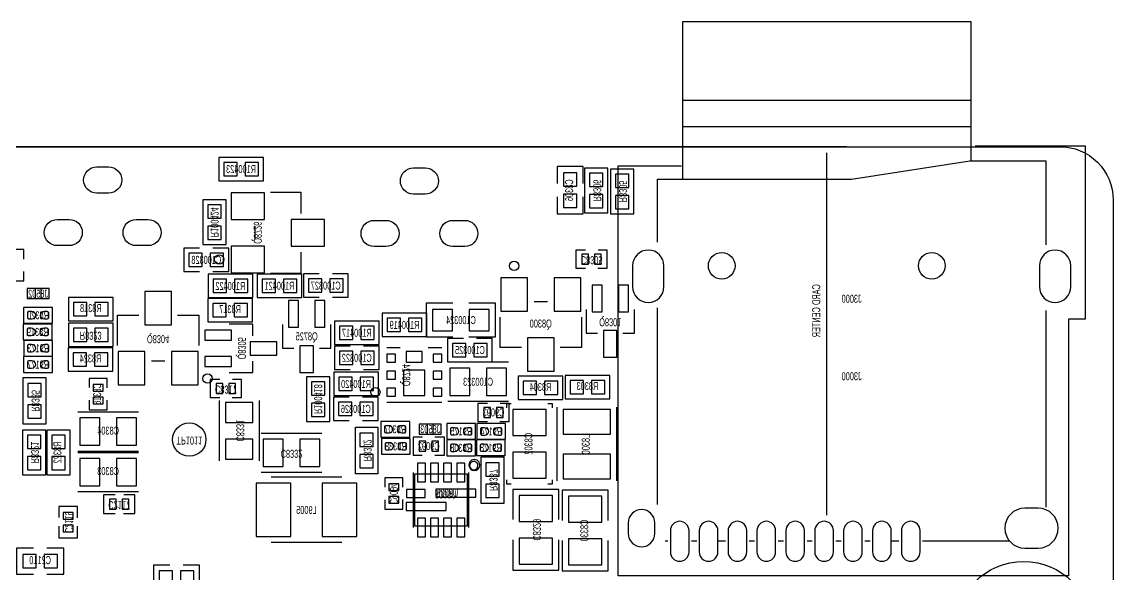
# Model space of a CAD drawing. Extents: x -3 to 113, y -19 to 74.
# Drawn here: x 71.02 to 112.59, y 53.25 to 74.3 of the extents above; entities that cross this region are included whole.
import ezdxf
from ezdxf.enums import TextEntityAlignment as Align

# ---------------------------------------------------------------- set-up
doc = ezdxf.new("R2010")
doc.units = 0
for name, color, linetype in [('BG_OUTLINE', 7, 'CONTINUOUS'), ('PG_ASSEMBLY_BOTTOM', 254, 'CONTINUOUS'), ('PG_SILKSCREEN_BOTTOM', 254, 'CONTINUOUS'), ('PIN_BOTTOM', 12, 'CONTINUOUS'), ('RD_ASSEMBLY_BOTTOM', 40, 'CONTINUOUS'), ('RD_SILKSCREEN_BOTTOM', 254, 'CONTINUOUS')]:
    doc.layers.add(name, color=color, linetype=linetype)

msp = doc.modelspace()

# ---------------------------------------------------------------- linework, layer by layer
at = {"layer": 'BG_OUTLINE'}
msp.add_lwpolyline([(-2.54, 28.507944), (-2.54, 67.507866, -0.414214), (-0.508, 69.539866), (110.555786, 69.539866, -0.414214), (112.587786, 67.507866), (112.587786, -11.684, -0.414214), (110.555786, -13.716), (-0.508, -13.716, -0.414214), (-2.54, -11.684), (-2.54, 28.507944)], format="xyb", dxfattribs=at)
msp.add_lwpolyline([(102.427786, 69.539866), (-0.508, 69.539866)], dxfattribs=at)
at = {"layer": 'PG_ASSEMBLY_BOTTOM'}
for points in [[(107.175554, 71.299324), (107.175554, 74.299064), (96.177354, 74.299064), (96.177354, 71.299324)], [(107.175554, 70.301104), (107.175554, 71.299324), (96.177354, 71.299324), (96.177354, 70.301104)], [(107.175554, 69.000624), (107.175554, 70.301104), (96.177354, 70.301104), (96.177354, 68.299584)], [(107.325414, 69.572124), (111.516414, 69.572124), (111.516414, 62.968124), (110.881414, 62.968124), (110.881414, 53.189124), (93.736414, 53.189124), (93.736414, 68.810124), (96.149414, 68.810124)], [(80.220058, 68.242688), (80.220058, 69.131688), (78.518258, 69.131688), (78.518258, 68.242688), (80.220058, 68.242688)], [(101.676454, 55.500524), (101.676454, 69.300344)], [(92.397834, 68.134738), (92.397834, 68.782438), (91.407234, 68.782438), (91.407234, 68.134738)], [(92.453968, 67.016376), (93.342968, 67.016376), (93.342968, 68.718176), (92.453968, 68.718176), (92.453968, 67.016376)], [(93.435932, 66.98488), (94.324932, 66.98488), (94.324932, 68.68668), (93.435932, 68.68668), (93.435932, 66.98488)], [(77.917802, 65.807082), (78.806802, 65.807082), (78.806802, 67.508882), (77.917802, 67.508882), (77.917802, 65.807082)], [(91.407234, 67.630548), (91.407234, 66.979038), (92.397834, 66.979038), (92.397834, 67.626738)], [(71.096378, 65.615312), (70.410578, 65.615312)], [(71.096378, 65.257172), (71.096378, 65.615312)], [(77.79131, 65.6717), (77.19441, 65.6717), (77.19441, 64.7827), (77.79131, 64.7827)], [(78.2955, 64.7827), (78.89621, 64.7827), (78.89621, 65.6717), (78.29931, 65.6717)], [(92.125038, 65.594738), (92.125038, 64.908938)], [(92.49029, 65.594738), (92.125038, 65.594738)], [(93.318838, 65.594738), (92.971366, 65.594738)], [(93.318838, 64.908938), (93.318838, 65.594738)], [(92.125038, 64.908938), (92.49156, 64.908938)], [(92.960698, 64.908938), (93.318838, 64.908938)], [(71.096378, 64.421512), (71.096378, 64.788034)], [(78.109318, 64.675004), (78.109318, 63.786004), (79.811118, 63.786004), (79.811118, 64.675004), (78.109318, 64.675004)], [(81.681574, 63.796418), (81.681574, 64.685418), (79.979774, 64.685418), (79.979774, 63.796418), (81.681574, 63.796418)], [(82.343752, 64.690498), (81.743042, 64.690498), (81.743042, 63.801498), (82.339942, 63.801498)], [(82.847942, 63.801498), (83.444842, 63.801498), (83.444842, 64.690498), (82.847942, 64.690498)], [(70.410578, 64.421512), (71.096378, 64.421512)], [(74.497692, 62.906148), (74.497692, 63.795148), (72.795892, 63.795148), (72.795892, 62.906148), (74.497692, 62.906148)], [(79.800958, 62.86627), (79.800958, 63.75527), (78.099158, 63.75527), (78.099158, 62.86627), (79.800958, 62.86627)], [(71.084948, 63.415672), (71.084948, 62.815724)], [(72.184768, 63.415672), (71.084948, 63.415672)], [(72.184768, 62.815724), (72.184768, 63.415672)], [(87.438738, 62.27826), (86.435438, 62.27826), (86.435438, 63.583312), (87.438738, 63.583312)], [(88.048338, 63.583312), (89.051638, 63.583312), (89.051638, 62.27826)], [(71.071994, 62.781688), (71.071994, 62.18174)], [(72.171814, 62.781688), (71.071994, 62.781688)], [(71.084948, 62.815724), (72.184768, 62.815724)], [(72.171814, 62.18174), (72.171814, 62.781688)], [(72.790812, 62.81547), (72.790812, 61.92647), (74.492612, 61.92647), (74.492612, 62.81547), (72.790812, 62.81547)], [(84.627212, 62.003432), (84.627212, 62.892432), (82.925412, 62.892432), (82.925412, 62.003432), (84.627212, 62.003432)], [(71.071994, 62.18174), (72.171814, 62.18174)], [(71.087742, 62.159388), (71.087742, 61.55944)], [(72.187562, 62.159388), (71.087742, 62.159388)], [(72.187562, 61.55944), (72.187562, 62.159388)], [(87.836248, 62.233302), (87.235538, 62.233302), (87.235538, 61.344302), (87.832438, 61.344302)], [(89.049606, 62.27826), (88.048338, 62.27826)], [(88.340438, 61.344302), (88.937338, 61.344302), (88.937338, 62.233302), (88.340438, 62.233302)], [(71.08698, 61.537088), (71.08698, 60.93714)], [(72.1868, 61.537088), (71.08698, 61.537088)], [(71.087742, 61.55944), (72.187562, 61.55944)], [(72.1868, 60.93714), (72.1868, 61.537088)], [(74.485754, 60.988194), (74.485754, 61.877194), (72.783954, 61.877194), (72.783954, 60.988194), (74.485754, 60.988194)], [(83.522058, 61.937646), (82.925158, 61.937646), (82.925158, 61.048646), (83.522058, 61.048646)], [(84.026248, 61.048646), (84.626958, 61.048646), (84.626958, 61.937646), (84.030058, 61.937646)], [(87.242904, 61.335412), (89.55024, 61.335412)], [(71.074788, 58.96229), (71.074788, 60.74029), (71.929752, 60.74029), (71.929752, 58.96229), (71.074788, 58.96229)], [(71.08698, 60.93714), (72.1868, 60.93714)], [(74.266298, 60.710318), (73.580498, 60.710318)], [(73.580498, 60.710318), (73.580498, 60.362846)], [(74.266298, 60.352178), (74.266298, 60.710318)], [(81.861406, 59.066684), (82.750406, 59.066684), (82.750406, 60.768484), (81.861406, 60.768484), (81.861406, 59.066684)], [(84.599526, 60.052966), (84.599526, 60.941966), (82.897726, 60.941966), (82.897726, 60.052966), (84.599526, 60.052966)], [(91.62542, 59.899804), (91.62542, 60.788804), (89.92362, 60.788804), (89.92362, 59.899804), (91.62542, 59.899804)], [(93.412818, 59.935872), (93.412818, 60.824872), (91.711018, 60.824872), (91.711018, 59.935872), (93.412818, 59.935872)], [(78.191614, 60.665868), (78.191614, 59.980068)], [(78.556866, 60.665868), (78.191614, 60.665868)], [(79.385414, 60.665868), (79.037942, 60.665868)], [(79.385414, 59.980068), (79.385414, 60.665868)], [(73.580498, 59.88177), (73.580498, 59.516518)], [(74.266298, 59.516518), (74.266298, 59.88304)], [(78.191614, 59.980068), (78.558136, 59.980068)], [(78.546706, 57.561734), (78.546706, 59.86907)], [(79.027274, 59.980068), (79.385414, 59.980068)], [(80.053942, 59.86907), (80.053942, 57.561734)], [(83.489292, 59.992006), (82.888582, 59.992006), (82.888582, 59.103006), (83.485482, 59.103006)], [(83.993482, 59.103006), (84.590382, 59.103006), (84.590382, 59.992006), (83.993482, 59.992006)], [(73.580498, 59.516518), (74.266298, 59.516518)], [(89.55024, 59.828176), (87.242904, 59.828176)], [(88.387174, 59.755024), (88.387174, 59.069224)], [(88.752426, 59.755024), (88.387174, 59.755024)], [(89.580974, 59.755024), (89.233502, 59.755024)], [(89.580974, 59.069224), (89.580974, 59.755024)], [(73.151492, 59.433206), (75.458828, 59.433206)], [(84.692236, 59.069224), (84.692236, 58.469276)], [(85.792056, 59.069224), (84.692236, 59.069224)], [(85.792056, 58.469276), (85.792056, 59.069224)], [(88.387174, 59.069224), (88.753696, 59.069224)], [(89.222834, 59.069224), (89.580974, 59.069224)], [(71.927974, 58.73369), (71.038974, 58.73369), (71.038974, 57.03189), (71.927974, 57.03189), (71.927974, 58.73369)], [(72.857614, 58.737246), (71.968614, 58.737246), (71.968614, 57.035446), (72.857614, 57.035446), (72.857614, 58.737246)], [(80.13573, 58.626248), (82.443066, 58.626248)], [(83.72348, 57.076848), (83.72348, 58.854848), (84.578444, 58.854848), (84.578444, 57.076848), (83.72348, 57.076848)], [(87.203026, 58.990992), (87.203026, 58.391044)], [(88.302846, 58.990992), (87.203026, 58.990992)], [(88.302846, 58.391044), (88.302846, 58.990992)], [(88.34501, 58.98642), (88.34501, 58.386472)], [(89.44483, 58.98642), (88.34501, 58.98642)], [(89.44483, 58.386472), (89.44483, 58.98642)], [(84.692236, 58.469276), (85.792056, 58.469276)], [(84.714334, 58.42127), (84.714334, 57.821322)], [(85.814154, 58.42127), (84.714334, 58.42127)], [(85.814154, 57.821322), (85.814154, 58.42127)], [(85.921596, 58.469784), (85.921596, 57.783984)], [(86.279736, 58.469784), (85.921596, 58.469784)], [(87.115396, 58.469784), (86.748874, 58.469784)], [(87.115396, 57.783984), (87.115396, 58.469784)], [(87.203026, 58.391044), (88.302846, 58.391044)], [(87.203026, 58.362088), (87.203026, 57.76214)], [(88.302846, 58.362088), (87.203026, 58.362088)], [(88.302846, 57.76214), (88.302846, 58.362088)], [(88.331294, 58.366406), (88.331294, 57.766458)], [(89.431114, 58.366406), (88.331294, 58.366406)], [(88.34501, 58.386472), (89.44483, 58.386472)], [(89.431114, 57.766458), (89.431114, 58.366406)], [(75.458828, 57.92597), (73.151492, 57.92597)], [(73.151492, 57.890664), (75.458828, 57.890664)], [(84.714334, 57.821322), (85.814154, 57.821322)], [(85.921596, 57.783984), (86.269068, 57.783984)], [(86.750144, 57.783984), (87.115396, 57.783984)], [(87.203026, 57.76214), (88.302846, 57.76214)], [(88.331294, 57.766458), (89.431114, 57.766458)], [(88.519254, 55.941976), (88.519254, 57.719976), (89.374218, 57.719976), (89.374218, 55.941976), (88.519254, 55.941976)], [(82.443066, 57.119012), (80.13573, 57.119012)], [(85.984588, 57.07126), (87.984584, 57.07126)], [(85.984588, 55.071264), (85.984588, 57.07126)], [(87.984584, 57.07126), (87.984584, 55.071264)], [(85.52942, 56.91505), (84.84362, 56.91505)], [(84.84362, 56.91505), (84.84362, 56.567578)], [(85.52942, 56.55691), (85.52942, 56.91505)], [(75.458828, 56.383428), (73.151492, 56.383428)], [(74.128884, 56.267096), (74.128884, 55.5625)], [(74.570336, 56.267096), (74.128884, 56.267096)], [(75.322684, 56.267096), (74.899012, 56.267096)], [(75.322684, 55.5625), (75.322684, 56.267096)], [(91.47683, 56.47817), (89.722198, 56.47817)], [(89.722198, 56.47817), (89.722198, 55.32501)], [(91.47683, 55.32501), (91.47683, 56.47817)], [(93.356176, 56.449214), (91.601544, 56.449214)], [(91.601544, 56.449214), (91.601544, 55.296054)], [(93.356176, 55.296054), (93.356176, 56.449214)], [(73.13549, 55.824628), (72.430894, 55.824628)], [(72.430894, 55.824628), (72.430894, 55.400956)], [(73.13549, 55.390288), (73.13549, 55.824628)], [(84.84362, 56.086502), (84.84362, 55.72125)], [(84.84362, 55.72125), (85.52942, 55.72125)], [(85.52942, 55.72125), (85.52942, 56.087772)], [(74.128884, 55.5625), (74.571606, 55.5625)], [(74.888344, 55.5625), (75.322684, 55.5625)], [(72.430894, 55.07228), (72.430894, 54.630828)], [(73.13549, 54.630828), (73.13549, 55.07355)], [(87.984584, 55.071264), (85.984588, 55.071264)], [(72.430894, 54.630828), (73.13549, 54.630828)], [(89.722198, 54.55793), (89.722198, 53.40477)], [(91.47683, 53.40477), (91.47683, 54.55793)], [(91.601544, 54.528974), (91.601544, 53.375814)], [(93.356176, 53.375814), (93.356176, 54.528974)], [(71.461376, 54.239414), (70.813676, 54.239414), (70.813676, 53.248814), (71.461376, 53.248814)], [(71.965566, 53.248814), (72.617076, 53.248814), (72.617076, 54.239414), (71.969376, 54.239414)], [(76.654914, 53.595778), (76.028804, 53.595778), (76.028804, 52.655978), (76.651104, 52.655978)], [(77.159104, 52.655978), (77.781404, 52.655978), (77.781404, 53.595778), (77.159104, 53.595778)], [(89.722198, 53.40477), (91.47683, 53.40477)], [(91.601544, 53.375814), (93.356176, 53.375814)]]:
    msp.add_lwpolyline(points, dxfattribs=at)
msp.add_lwpolyline([(88.462104, 57.406794, 1.000058), (88.048084, 57.406794, 0.999942), (88.462104, 57.406794)], format="xyb", dxfattribs=at)
at = {"layer": 'PG_SILKSCREEN_BOTTOM'}
for points in [[(95.227394, 65.899284), (95.227394, 68.299584), (102.626414, 68.299584), (107.127294, 69.000624), (110.025434, 69.000624)], [(110.025434, 69.000624), (110.025434, 65.800224)], [(80.49514, 67.809364), (81.64957, 67.809364), (81.64957, 66.996056)], [(79.89951, 66.005456), (79.89951, 66.513456)], [(81.64957, 65.522856), (81.64957, 64.709548), (80.49514, 64.709548)], [(90.529664, 63.63589), (91.037664, 63.63589)], [(86.44509, 62.30493), (86.44509, 63.19393), (84.74329, 63.19393), (84.74329, 62.30493), (86.44509, 62.30493)], [(92.512388, 63.335916), (92.512388, 62.43574), (92.949014, 62.43574)], [(94.35084, 62.43574), (94.35084, 63.335916)], [(95.227394, 55.899304), (95.227394, 63.399924)], [(110.025434, 63.300864), (110.025434, 55.800244)], [(74.656696, 61.962538), (74.656696, 63.116968), (75.470004, 63.116968)], [(76.943204, 63.116968), (77.756512, 63.116968), (77.756512, 61.962538)], [(79.81442, 62.773306), (78.914244, 62.773306)], [(79.81442, 62.33668), (79.81442, 62.773306)], [(90.047064, 61.88583), (89.233756, 61.88583), (89.233756, 63.04026)], [(92.333572, 63.04026), (92.333572, 61.88583), (91.520264, 61.88583)], [(80.948022, 62.76086), (80.948022, 61.860684), (81.384648, 61.860684)], [(82.786474, 61.860684), (82.786474, 62.76086)], [(93.914214, 62.43574), (94.35084, 62.43574)], [(82.349848, 61.860684), (82.786474, 61.860684)], [(84.915248, 61.88456), (85.431884, 61.88456)], [(86.498684, 61.88456), (87.01532, 61.88456)], [(76.460604, 61.366908), (75.952604, 61.366908)], [(78.914244, 60.934854), (79.81442, 60.934854), (79.81442, 61.37148)], [(87.01532, 59.784488), (84.915248, 59.784488)], [(89.491566, 59.755024), (89.656666, 59.755024)], [(89.491566, 59.589924), (89.491566, 59.755024)], [(91.053666, 59.755024), (91.218766, 59.755024)], [(91.218766, 59.755024), (91.218766, 59.589924)], [(91.407234, 56.800242), (91.407234, 59.60999)], [(93.667834, 59.60999), (93.667834, 56.800242)], [(85.936582, 55.028338), (85.936582, 57.12841)], [(88.036654, 57.12841), (88.036654, 55.028338)], [(83.208876, 56.939942), (80.508856, 56.939942)], [(89.491566, 56.681624), (89.491566, 56.846724)], [(89.656666, 56.681624), (89.491566, 56.681624)], [(91.218766, 56.681624), (91.053666, 56.681624)], [(91.218766, 56.846724), (91.218766, 56.681624)], [(95.626174, 54.499764), (95.527114, 54.499764)], [(96.725994, 54.499764), (96.525334, 54.499764)], [(97.825814, 54.499764), (97.526094, 54.499764)], [(98.925634, 54.499764), (98.727514, 54.499764)], [(100.025454, 54.499764), (99.827334, 54.499764)], [(101.125274, 54.499764), (100.927154, 54.499764)], [(102.225094, 54.499764), (102.026974, 54.499764)], [(103.327454, 54.499764), (103.126794, 54.499764)], [(104.427274, 54.499764), (104.127554, 54.499764)], [(108.625894, 54.499764), (105.326434, 54.499764)], [(83.208876, 54.450742), (80.508856, 54.450742)]]:
    msp.add_lwpolyline(points, dxfattribs=at)
for points in [[(78.71714, 65.243456, -1), (78.36154, 65.243456, -1), (78.71714, 65.243456)], [(89.945464, 64.99606, -1), (89.589864, 64.99606, -1), (89.945464, 64.99606)], [(78.2701, 60.701682, -1), (77.9145, 60.701682, -1), (78.2701, 60.701682)], [(84.660994, 60.184538, -1), (84.305394, 60.184538, -1), (84.660994, 60.184538)], [(88.391238, 57.383426, 1.000376), (88.071706, 57.383426, 0.999625), (88.391238, 57.383426)]]:
    msp.add_lwpolyline(points, format="xyb", dxfattribs=at)
at = {"layer": 'PIN_BOTTOM'}
for points in [[(73.87209, 68.768341), (74.322178, 68.768341, -1), (74.322178, 67.768343), (73.87209, 67.768343, -1)], [(85.93709, 68.732781), (86.387178, 68.732781, -1), (86.387178, 67.732783), (85.93709, 67.732783, -1)], [(72.371966, 66.768345), (72.822054, 66.768345, -1), (72.822054, 65.768347), (72.371966, 65.768347, -1)], [(75.372214, 66.768345), (75.822302, 66.768345, -1), (75.822302, 65.768347), (75.372214, 65.768347, -1)], [(84.436966, 66.732785), (84.887054, 66.732785, -1), (84.887054, 65.732787), (84.436966, 65.732787, -1)], [(87.437214, 66.732785), (87.887302, 66.732785, -1), (87.887302, 65.732787), (87.437214, 65.732787, -1)], [(95.476822, 64.198754), (95.476822, 64.998854, 1), (94.276926, 64.998854), (94.276926, 64.198754, 1)], [(110.975902, 64.198754), (110.975902, 64.998854, 1), (109.776006, 64.998854), (109.776006, 64.198754, 1)], [(71.384668, 62.965584), (71.283068, 62.965584, -0.375524), (71.24065, 63.014098), (71.24065, 63.229998, -0.365699), (71.283068, 63.265812), (71.384668, 63.265812, -0.999521)], [(71.885048, 63.265812), (71.986648, 63.265812, -0.375524), (72.029066, 63.217298), (72.029066, 63.001398, -0.365699), (71.986648, 62.965584), (71.885048, 62.965584, -0.999521)], [(71.371714, 62.3316), (71.270114, 62.3316, -0.375524), (71.227696, 62.380114), (71.227696, 62.596014, -0.365699), (71.270114, 62.631828), (71.371714, 62.631828, -0.999521)], [(71.872094, 62.631828), (71.973694, 62.631828, -0.375524), (72.016112, 62.583314), (72.016112, 62.367414, -0.365699), (71.973694, 62.3316), (71.872094, 62.3316, -0.999521)], [(71.387462, 61.7093), (71.285862, 61.7093, -0.375524), (71.243444, 61.757814), (71.243444, 61.973714, -0.365699), (71.285862, 62.009528), (71.387462, 62.009528, -0.999521)], [(71.887842, 62.009528), (71.989442, 62.009528, -0.375524), (72.03186, 61.961014), (72.03186, 61.745114, -0.365699), (71.989442, 61.7093), (71.887842, 61.7093, -0.999521)], [(71.3867, 61.087), (71.2851, 61.087, -0.375524), (71.242682, 61.135514), (71.242682, 61.351414, -0.365699), (71.2851, 61.387228), (71.3867, 61.387228, -0.999521)], [(71.88708, 61.387228), (71.98868, 61.387228, -0.375524), (72.031098, 61.338714), (72.031098, 61.122814, -0.365699), (71.98868, 61.087), (71.88708, 61.087, -0.999521)], [(84.991956, 58.619136), (84.890356, 58.619136, -0.375524), (84.847938, 58.66765), (84.847938, 58.88355, -0.365699), (84.890356, 58.919364), (84.991956, 58.919364, -0.999521)], [(85.492336, 58.919364), (85.593936, 58.919364, -0.375524), (85.636354, 58.87085), (85.636354, 58.65495, -0.365699), (85.593936, 58.619136), (85.492336, 58.619136, -0.999521)], [(87.502746, 58.540904), (87.401146, 58.540904, -0.375524), (87.358728, 58.589418), (87.358728, 58.805318, -0.365699), (87.401146, 58.841132), (87.502746, 58.841132, -0.999521)], [(88.003126, 58.841132), (88.104726, 58.841132, -0.375524), (88.147144, 58.792618), (88.147144, 58.576718, -0.365699), (88.104726, 58.540904), (88.003126, 58.540904, -0.999521)], [(88.64473, 58.536332), (88.54313, 58.536332, -0.375524), (88.500712, 58.584846), (88.500712, 58.800746, -0.365699), (88.54313, 58.83656), (88.64473, 58.83656, -0.999521)], [(89.14511, 58.83656), (89.24671, 58.83656, -0.375524), (89.289128, 58.788046), (89.289128, 58.572146, -0.365699), (89.24671, 58.536332), (89.14511, 58.536332, -0.999521)], [(85.014054, 57.971182), (84.912454, 57.971182, -0.375524), (84.870036, 58.019696), (84.870036, 58.235596, -0.365699), (84.912454, 58.27141), (85.014054, 58.27141, -0.999521)], [(85.514434, 58.27141), (85.616034, 58.27141, -0.375524), (85.658452, 58.222896), (85.658452, 58.006996, -0.365699), (85.616034, 57.971182), (85.514434, 57.971182, -0.999521)], [(87.502746, 57.912), (87.401146, 57.912, -0.375524), (87.358728, 57.960514), (87.358728, 58.176414, -0.365699), (87.401146, 58.212228), (87.502746, 58.212228, -0.999521)], [(88.003126, 58.212228), (88.104726, 58.212228, -0.375524), (88.147144, 58.163714), (88.147144, 57.947814, -0.365699), (88.104726, 57.912), (88.003126, 57.912, -0.999521)], [(88.631014, 57.916318), (88.529414, 57.916318, -0.375524), (88.486996, 57.964832), (88.486996, 58.180732, -0.365699), (88.529414, 58.216546), (88.631014, 58.216546, -0.999521)], [(89.131394, 58.216546), (89.232994, 58.216546, -0.375524), (89.275412, 58.168032), (89.275412, 57.952132, -0.365699), (89.232994, 57.916318), (89.131394, 57.916318, -0.999521)], [(95.130874, 54.796944), (95.130874, 55.203344, 1), (94.114874, 55.203344), (94.114874, 54.796944, 1)], [(109.222794, 54.238144), (109.730794, 54.238144, 1), (109.730794, 55.762144), (109.222794, 55.762144, 1)], [(96.431354, 54.093364), (96.431354, 54.906164, 1), (95.720154, 54.906164), (95.720154, 54.093364, 1)], [(97.531174, 54.093364), (97.531174, 54.906164, 1), (96.819974, 54.906164), (96.819974, 54.093364, 1)], [(98.630994, 54.093364), (98.630994, 54.906164, 1), (97.919794, 54.906164), (97.919794, 54.093364, 1)], [(99.730814, 54.093364), (99.730814, 54.906164, 1), (99.019614, 54.906164), (99.019614, 54.093364, 1)], [(100.830634, 54.093364), (100.830634, 54.906164, 1), (100.119434, 54.906164), (100.119434, 54.093364, 1)], [(101.932994, 54.093364), (101.932994, 54.906164, 1), (101.221794, 54.906164), (101.221794, 54.093364, 1)], [(103.032814, 54.093364), (103.032814, 54.906164, 1), (102.321614, 54.906164), (102.321614, 54.093364, 1)], [(104.132634, 54.093364), (104.132634, 54.906164, 1), (103.421434, 54.906164), (103.421434, 54.093364, 1)], [(105.232454, 54.093364), (105.232454, 54.906164, 1), (104.521254, 54.906164), (104.521254, 54.093364, 1)]]:
    msp.add_lwpolyline(points, format="xyb", close=True, dxfattribs=at)
for points in [[(78.708758, 68.941188), (78.708758, 68.433188), (79.216758, 68.433188), (79.216758, 68.941188)], [(79.521558, 68.941188), (79.521558, 68.433188), (80.029558, 68.433188), (80.029558, 68.941188)], [(91.648534, 68.033138), (92.156534, 68.033138), (92.156534, 68.541138), (91.648534, 68.541138)], [(93.152468, 68.527676), (92.644468, 68.527676), (92.644468, 68.019676), (93.152468, 68.019676)], [(94.134432, 68.49618), (93.626432, 68.49618), (93.626432, 67.98818), (94.134432, 67.98818)], [(78.99654, 66.767456), (80.26654, 66.767456), (80.26654, 67.783456), (78.99654, 67.783456)], [(91.648534, 67.220338), (92.156534, 67.220338), (92.156534, 67.728338), (91.648534, 67.728338)], [(93.152468, 67.714876), (92.644468, 67.714876), (92.644468, 67.206876), (93.152468, 67.206876)], [(94.134432, 67.68338), (93.626432, 67.68338), (93.626432, 67.17538), (94.134432, 67.17538)], [(78.616302, 67.318382), (78.108302, 67.318382), (78.108302, 66.810382), (78.616302, 66.810382)], [(81.28254, 65.751456), (82.55254, 65.751456), (82.55254, 66.767456), (81.28254, 66.767456)], [(78.616302, 66.505582), (78.108302, 66.505582), (78.108302, 65.997582), (78.616302, 65.997582)], [(78.99654, 64.735456), (80.26654, 64.735456), (80.26654, 65.751456), (78.99654, 65.751456)], [(77.89291, 64.9732), (77.89291, 65.4812), (77.38491, 65.4812), (77.38491, 64.9732)], [(78.70571, 64.9732), (78.70571, 65.4812), (78.19771, 65.4812), (78.19771, 64.9732)], [(92.607638, 65.061338), (92.607638, 65.442338), (92.353638, 65.442338), (92.353638, 65.061338)], [(93.090238, 65.061338), (93.090238, 65.442338), (92.836238, 65.442338), (92.836238, 65.061338)], [(78.807818, 63.976504), (78.807818, 64.484504), (78.299818, 64.484504), (78.299818, 63.976504)], [(79.620618, 63.976504), (79.620618, 64.484504), (79.112618, 64.484504), (79.112618, 63.976504)], [(80.170274, 64.494918), (80.170274, 63.986918), (80.678274, 63.986918), (80.678274, 64.494918)], [(80.983074, 64.494918), (80.983074, 63.986918), (81.491074, 63.986918), (81.491074, 64.494918)], [(81.933542, 64.499998), (81.933542, 63.991998), (82.441542, 63.991998), (82.441542, 64.499998)], [(82.746342, 64.499998), (82.746342, 63.991998), (83.254342, 63.991998), (83.254342, 64.499998)], [(89.259664, 64.53886), (89.259664, 63.26886), (90.275664, 63.26886), (90.275664, 64.53886)], [(91.291664, 64.53886), (91.291664, 63.26886), (92.307664, 63.26886), (92.307664, 64.53886)], [(71.220076, 64.12865), (71.220076, 63.74765), (71.753476, 63.74765), (71.753476, 64.12865)], [(71.524876, 64.12865), (71.524876, 63.74765), (72.058276, 63.74765), (72.058276, 64.12865)], [(76.714604, 62.749938), (76.714604, 64.019938), (75.698604, 64.019938), (75.698604, 62.749938)], [(92.740988, 64.257428), (92.740988, 63.241428), (93.121988, 63.241428), (93.121988, 64.257428)], [(93.74124, 64.257428), (93.74124, 63.241428), (94.12224, 63.241428), (94.12224, 64.257428)], [(72.986392, 63.604648), (72.986392, 63.096648), (73.494392, 63.096648), (73.494392, 63.604648)], [(73.799192, 63.604648), (73.799192, 63.096648), (74.307192, 63.096648), (74.307192, 63.604648)], [(81.176622, 63.682372), (81.176622, 62.666372), (81.557622, 62.666372), (81.557622, 63.682372)], [(82.176874, 63.682372), (82.176874, 62.666372), (82.557874, 62.666372), (82.557874, 63.682372)], [(78.289658, 63.56477), (78.289658, 63.05677), (78.797658, 63.05677), (78.797658, 63.56477)], [(79.102458, 63.56477), (79.102458, 63.05677), (79.610458, 63.05677), (79.610458, 63.56477)], [(86.664038, 63.337186), (86.664038, 62.524386), (87.426038, 62.524386), (87.426038, 63.337186)], [(88.061038, 63.337186), (88.061038, 62.524386), (88.823038, 62.524386), (88.823038, 63.337186)], [(84.93379, 63.00343), (84.93379, 62.49543), (85.44179, 62.49543), (85.44179, 63.00343)], [(85.74659, 63.00343), (85.74659, 62.49543), (86.25459, 62.49543), (86.25459, 63.00343)], [(73.489312, 62.11697), (73.489312, 62.62497), (72.981312, 62.62497), (72.981312, 62.11697)], [(74.302112, 62.11697), (74.302112, 62.62497), (73.794112, 62.62497), (73.794112, 62.11697)], [(77.992732, 62.163706), (79.008732, 62.163706), (79.008732, 62.544706), (77.992732, 62.544706)], [(83.115912, 62.701932), (83.115912, 62.193932), (83.623912, 62.193932), (83.623912, 62.701932)], [(83.928712, 62.701932), (83.928712, 62.193932), (84.436712, 62.193932), (84.436712, 62.701932)], [(93.177614, 62.530228), (93.177614, 61.514228), (93.685614, 61.514228), (93.685614, 62.530228)], [(79.719932, 61.60008), (80.735932, 61.60008), (80.735932, 62.10808), (79.719932, 62.10808)], [(81.613248, 61.955172), (81.613248, 60.939172), (82.121248, 60.939172), (82.121248, 61.955172)], [(87.426038, 62.042802), (87.426038, 61.534802), (87.934038, 61.534802), (87.934038, 62.042802)], [(88.238838, 62.042802), (88.238838, 61.534802), (88.746838, 61.534802), (88.746838, 62.042802)], [(90.275664, 62.25286), (90.275664, 60.98286), (91.291664, 60.98286), (91.291664, 62.25286)], [(72.974454, 61.686694), (72.974454, 61.178694), (73.482454, 61.178694), (73.482454, 61.686694)], [(73.787254, 61.686694), (73.787254, 61.178694), (74.295254, 61.178694), (74.295254, 61.686694)], [(75.698604, 60.463938), (75.698604, 61.733938), (74.682604, 61.733938), (74.682604, 60.463938)], [(77.730604, 60.463938), (77.730604, 61.733938), (76.714604, 61.733938), (76.714604, 60.463938)], [(77.992732, 61.163454), (79.008732, 61.163454), (79.008732, 61.544454), (77.992732, 61.544454)], [(83.623658, 61.239146), (83.623658, 61.747146), (83.115658, 61.747146), (83.115658, 61.239146)], [(84.436458, 61.239146), (84.436458, 61.747146), (83.928458, 61.747146), (83.928458, 61.239146)], [(84.914994, 61.33211), (85.245194, 61.33211), (85.245194, 61.63691), (84.914994, 61.63691)], [(85.660484, 61.331348), (86.270084, 61.331348), (86.270084, 61.737748), (85.660484, 61.737748)], [(86.685374, 61.33211), (87.015574, 61.33211), (87.015574, 61.63691), (86.685374, 61.63691)], [(83.088226, 60.751466), (83.088226, 60.243466), (83.596226, 60.243466), (83.596226, 60.751466)], [(83.901026, 60.751466), (83.901026, 60.243466), (84.409026, 60.243466), (84.409026, 60.751466)], [(84.914994, 60.682124), (85.245194, 60.682124), (85.245194, 60.986924), (84.914994, 60.986924)], [(85.558884, 60.05195), (86.371684, 60.05195), (86.371684, 61.01715), (85.558884, 61.01715)], [(86.685374, 60.682124), (87.015574, 60.682124), (87.015574, 60.986924), (86.685374, 60.986924)], [(87.317072, 61.102494), (87.317072, 60.061094), (88.079072, 60.061094), (88.079072, 61.102494)], [(88.714072, 61.102494), (88.714072, 60.061094), (89.476072, 60.061094), (89.476072, 61.102494)], [(71.24827, 60.00369), (71.75627, 60.00369), (71.75627, 60.51169), (71.24827, 60.51169)], [(74.113898, 60.481718), (73.732898, 60.481718), (73.732898, 60.227718), (74.113898, 60.227718)], [(78.674214, 60.132468), (78.674214, 60.513468), (78.420214, 60.513468), (78.420214, 60.132468)], [(79.156814, 60.132468), (79.156814, 60.513468), (78.902814, 60.513468), (78.902814, 60.132468)], [(82.559906, 60.577984), (82.051906, 60.577984), (82.051906, 60.069984), (82.559906, 60.069984)], [(84.914994, 60.032138), (85.245194, 60.032138), (85.245194, 60.336938), (84.914994, 60.336938)], [(86.685374, 60.032138), (87.015574, 60.032138), (87.015574, 60.336938), (86.685374, 60.336938)], [(90.11412, 60.598304), (90.11412, 60.090304), (90.62212, 60.090304), (90.62212, 60.598304)], [(90.92692, 60.598304), (90.92692, 60.090304), (91.43492, 60.090304), (91.43492, 60.598304)], [(91.901518, 60.634372), (91.901518, 60.126372), (92.409518, 60.126372), (92.409518, 60.634372)], [(92.714318, 60.634372), (92.714318, 60.126372), (93.222318, 60.126372), (93.222318, 60.634372)], [(74.113898, 59.999118), (73.732898, 59.999118), (73.732898, 59.745118), (74.113898, 59.745118)], [(71.24827, 59.19089), (71.75627, 59.19089), (71.75627, 59.69889), (71.24827, 59.69889)], [(78.779624, 59.032902), (79.821024, 59.032902), (79.821024, 59.794902), (78.779624, 59.794902)], [(82.559906, 59.765184), (82.051906, 59.765184), (82.051906, 59.257184), (82.559906, 59.257184)], [(83.079082, 59.801506), (83.079082, 59.293506), (83.587082, 59.293506), (83.587082, 59.801506)], [(83.891882, 59.801506), (83.891882, 59.293506), (84.399882, 59.293506), (84.399882, 59.801506)], [(88.869774, 59.221624), (88.869774, 59.602624), (88.615774, 59.602624), (88.615774, 59.221624)], [(89.352374, 59.221624), (89.352374, 59.602624), (89.098374, 59.602624), (89.098374, 59.221624)], [(89.720166, 58.535824), (90.990166, 58.535824), (90.990166, 59.526424), (89.720166, 59.526424)], [(93.439234, 59.525916), (91.635834, 59.525916), (91.635834, 58.586116), (93.439234, 58.586116)], [(73.98766, 58.158888), (73.98766, 59.200288), (73.22566, 59.200288), (73.22566, 58.158888)], [(75.38466, 58.158888), (75.38466, 59.200288), (74.62266, 59.200288), (74.62266, 58.158888)], [(83.896962, 58.118248), (84.404962, 58.118248), (84.404962, 58.626248), (83.896962, 58.626248)], [(86.691724, 58.580528), (86.691724, 58.961528), (86.158324, 58.961528), (86.158324, 58.580528)], [(86.996524, 58.580528), (86.996524, 58.961528), (86.463124, 58.961528), (86.463124, 58.580528)], [(71.229474, 58.03519), (71.737474, 58.03519), (71.737474, 58.54319), (71.229474, 58.54319)], [(72.159114, 58.038746), (72.667114, 58.038746), (72.667114, 58.546746), (72.159114, 58.546746)], [(78.779624, 57.635902), (79.821024, 57.635902), (79.821024, 58.397902), (78.779624, 58.397902)], [(80.209898, 58.39333), (80.209898, 57.35193), (80.971898, 57.35193), (80.971898, 58.39333)], [(81.606898, 58.39333), (81.606898, 57.35193), (82.368898, 57.35193), (82.368898, 58.39333)], [(86.150196, 58.317384), (86.150196, 57.936384), (86.404196, 57.936384), (86.404196, 58.317384)], [(86.632796, 58.317384), (86.632796, 57.936384), (86.886796, 57.936384), (86.886796, 58.317384)], [(83.896962, 57.305448), (84.404962, 57.305448), (84.404962, 57.813448), (83.896962, 57.813448)], [(89.720166, 56.910224), (90.990166, 56.910224), (90.990166, 57.900824), (89.720166, 57.900824)], [(93.439234, 57.824116), (91.635834, 57.824116), (91.635834, 56.884316), (93.439234, 56.884316)], [(71.229474, 57.22239), (71.737474, 57.22239), (71.737474, 57.73039), (71.229474, 57.73039)], [(72.159114, 57.225946), (72.667114, 57.225946), (72.667114, 57.733946), (72.159114, 57.733946)], [(73.98766, 56.616346), (73.98766, 57.657746), (73.22566, 57.657746), (73.22566, 56.616346)], [(75.38466, 56.616346), (75.38466, 57.657746), (74.62266, 57.657746), (74.62266, 56.616346)], [(86.38921, 56.77281), (86.38921, 57.483756), (86.084156, 57.483756), (86.084156, 56.77281)], [(86.889336, 56.77281), (86.889336, 57.483756), (86.584282, 57.483756), (86.584282, 56.77281)], [(87.389208, 56.77281), (87.389208, 57.483756), (87.084154, 57.483756), (87.084154, 56.77281)], [(87.889334, 56.77281), (87.889334, 57.483756), (87.58428, 57.483756), (87.58428, 56.77281)], [(88.692736, 56.983376), (89.200736, 56.983376), (89.200736, 57.491376), (88.692736, 57.491376)], [(81.258918, 54.679342), (81.258918, 56.711342), (79.938118, 56.711342), (79.938118, 54.679342)], [(83.779614, 54.679342), (83.779614, 56.711342), (82.458814, 56.711342), (82.458814, 54.679342)], [(85.37702, 56.68645), (84.99602, 56.68645), (84.99602, 56.43245), (85.37702, 56.43245)], [(88.692736, 56.170576), (89.200736, 56.170576), (89.200736, 56.678576), (88.692736, 56.678576)], [(85.37702, 56.20385), (84.99602, 56.20385), (84.99602, 55.94985), (85.37702, 55.94985)], [(85.665183, 56.173751), (86.376129, 56.173751), (86.376129, 56.478805), (85.665183, 56.478805)], [(86.78672, 56.17591), (88.31072, 56.17591), (88.31072, 56.48071), (86.78672, 56.48071)], [(91.234514, 56.24957), (89.964514, 56.24957), (89.964514, 55.25897), (91.234514, 55.25897)], [(93.11386, 56.220614), (91.84386, 56.220614), (91.84386, 55.230014), (93.11386, 55.230014)], [(74.611484, 55.724298), (74.611484, 56.105298), (74.357484, 56.105298), (74.357484, 55.724298)], [(75.094084, 55.724298), (75.094084, 56.105298), (74.840084, 56.105298), (74.840084, 55.724298)], [(85.662516, 55.676038), (87.186516, 55.676038), (87.186516, 55.980838), (85.662516, 55.980838)], [(72.973692, 55.596028), (72.592692, 55.596028), (72.592692, 55.342028), (72.973692, 55.342028)], [(86.38921, 54.672738), (86.38921, 55.383684), (86.084156, 55.383684), (86.084156, 54.672738)], [(86.889336, 54.672738), (86.889336, 55.383684), (86.584282, 55.383684), (86.584282, 54.672738)], [(87.389208, 54.672738), (87.389208, 55.383684), (87.084154, 55.383684), (87.084154, 54.672738)], [(87.889334, 54.672738), (87.889334, 55.383684), (87.58428, 55.383684), (87.58428, 54.672738)], [(72.973692, 55.113428), (72.592692, 55.113428), (72.592692, 54.859428), (72.973692, 54.859428)], [(91.234514, 54.62397), (89.964514, 54.62397), (89.964514, 53.63337), (91.234514, 53.63337)], [(93.11386, 54.595014), (91.84386, 54.595014), (91.84386, 53.604414), (93.11386, 53.604414)], [(71.562976, 53.490114), (71.562976, 53.998114), (71.054976, 53.998114), (71.054976, 53.490114)], [(72.375776, 53.490114), (72.375776, 53.998114), (71.867776, 53.998114), (71.867776, 53.490114)], [(76.244704, 53.379878), (76.244704, 52.871878), (76.752704, 52.871878), (76.752704, 53.379878)], [(77.057504, 53.379878), (77.057504, 52.871878), (77.565504, 52.871878), (77.565504, 53.379878)]]:
    msp.add_lwpolyline(points, close=True, dxfattribs=at)
for centre, radius in [((97.675954, 65.000124), 0.508), ((105.676954, 65.000124), 0.508), ((77.397356, 58.37682), 0.635), ((109.178344, 51.130708), 2.6035)]:
    msp.add_circle(centre, radius, dxfattribs=at)

# ---------------------------------------------------------------- texts
at = {"layer": 'PG_ASSEMBLY_BOTTOM', "text_generation_flag": 2, "width": 0.666667}
msp.add_text('CARD CENTER', height=0.3048, rotation=90, dxfattribs=at).set_placement((101.427534, 64.299084))
at = {"layer": 'RD_ASSEMBLY_BOTTOM', "text_generation_flag": 2, "width": 0.666667}
for s, rotation, p in [('C8306', 90, (92.016834, 67.880738)), ('R8306', 270, (92.784168, 67.867276)), ('R8305', 270, (93.766132, 67.83578)), ('C8305', 180, (92.721938, 65.366138)), ('Q8301', 180, (93.431614, 63.000128)), ('R8323', 180, (73.641712, 62.48527)), ('Q8304', 180, (76.206604, 62.356238)), ('Q8305', 270, (79.250032, 61.85408)), ('C8316', 90, (74.037698, 60.113418)), ('C8317', 180, (78.788514, 60.437268)), ('R8335', 270, (71.38797, 59.85129)), ('C8331', 270, (79.186024, 58.715402)), ('R8321', 270, (71.369174, 57.88279)), ('R8322', 90, (72.527414, 57.886346)), ('TP1011', 180, (77.397356, 58.49112)), ('R8302', 270, (84.036662, 57.965848)), ('C8302', 90, (90.469466, 58.218324)), ('L8300', 90, (92.651834, 58.205116)), ('C8332', 180, (81.289398, 57.98693)), ('R8337', 270, (88.832436, 56.830976)), ('C2117', 180, (74.725784, 56.029098)), ('C2119', 270, (72.668892, 55.227728)), ('C8329', 270, (90.485214, 54.94147)), ('C8330', 90, (92.59316, 54.912514))]:
    msp.add_text(s, height=0.3048, rotation=rotation, dxfattribs=at).set_placement(p, align=Align.CENTER)
for s, p in [('J3000', (102.626414, 63.591694)), ('R8320', (71.634858, 62.963298)), ('R8318', (73.646792, 63.236348)), ('R8317', (78.950058, 63.19647)), ('Q8300', (90.783664, 62.64656)), ('R8319', (71.621904, 62.329314)), ('R9173', (71.637652, 61.707014)), ('R8324', (73.634854, 61.318394)), ('R9177', (71.63689, 61.084714)), ('R8304', (90.77452, 60.230004)), ('R8303', (92.561918, 60.266072)), ('C8304', (74.30516, 58.565288)), ('R8307', (85.242146, 58.61685)), ('R9175', (87.752936, 58.538618)), ('R9174', (88.89492, 58.534046)), ('R8338', (85.264244, 57.968896)), ('R8308', (87.752936, 57.909714)), ('R9178', (88.881204, 57.914032)), ('C8303', (74.30516, 57.022746)), ('U9005', (87.223346, 56.190134)), ('C2110', (71.715376, 53.629814))]:
    msp.add_text(s, height=0.3048, dxfattribs=at).set_placement(p, align=Align.CENTER)
at = {"layer": 'RD_SILKSCREEN_BOTTOM', "text_generation_flag": 2, "width": 0.666667}
for s, p in [('R100423', (79.369158, 68.534788)), ('C100328', (78.04531, 65.0748)), ('J8502', (71.639176, 63.78575)), ('R100422', (78.960218, 64.078104)), ('R100421', (80.830674, 64.088518)), ('C100327', (82.593942, 64.093598)), ('R100419', (85.59419, 62.59703)), ('C100324', (87.743538, 62.778386)), ('Q8725', (81.867248, 62.158372)), ('R100417', (83.776312, 62.295532)), ('C100325', (88.086438, 61.636402)), ('C100322', (83.776058, 61.340746)), ('C100323', (88.396572, 60.429394)), ('J3000', (102.626414, 60.637674)), ('R100420', (83.748626, 60.345066)), ('C100326', (83.739482, 59.395106)), ('C9093', (88.984074, 59.259724)), ('J8503', (86.577424, 58.618628)), ('C9092', (86.518496, 57.974484)), ('U9005', (87.16391, 56.133492)), ('L9005', (81.858866, 55.542942))]:
    msp.add_text(s, height=0.3048, dxfattribs=at).set_placement(p, align=Align.CENTER)
for s, p in [('R100424', (78.209902, 66.657982)), ('Q8726', (79.853028, 66.259456)), ('Q8724', (85.508084, 60.834524)), ('R100418', (82.153506, 59.917584)), ('C9094', (85.03412, 56.31815))]:
    msp.add_text(s, height=0.3048, rotation=270, dxfattribs=at).set_placement(p, align=Align.CENTER)

doc.saveas('drawing.dxf')
